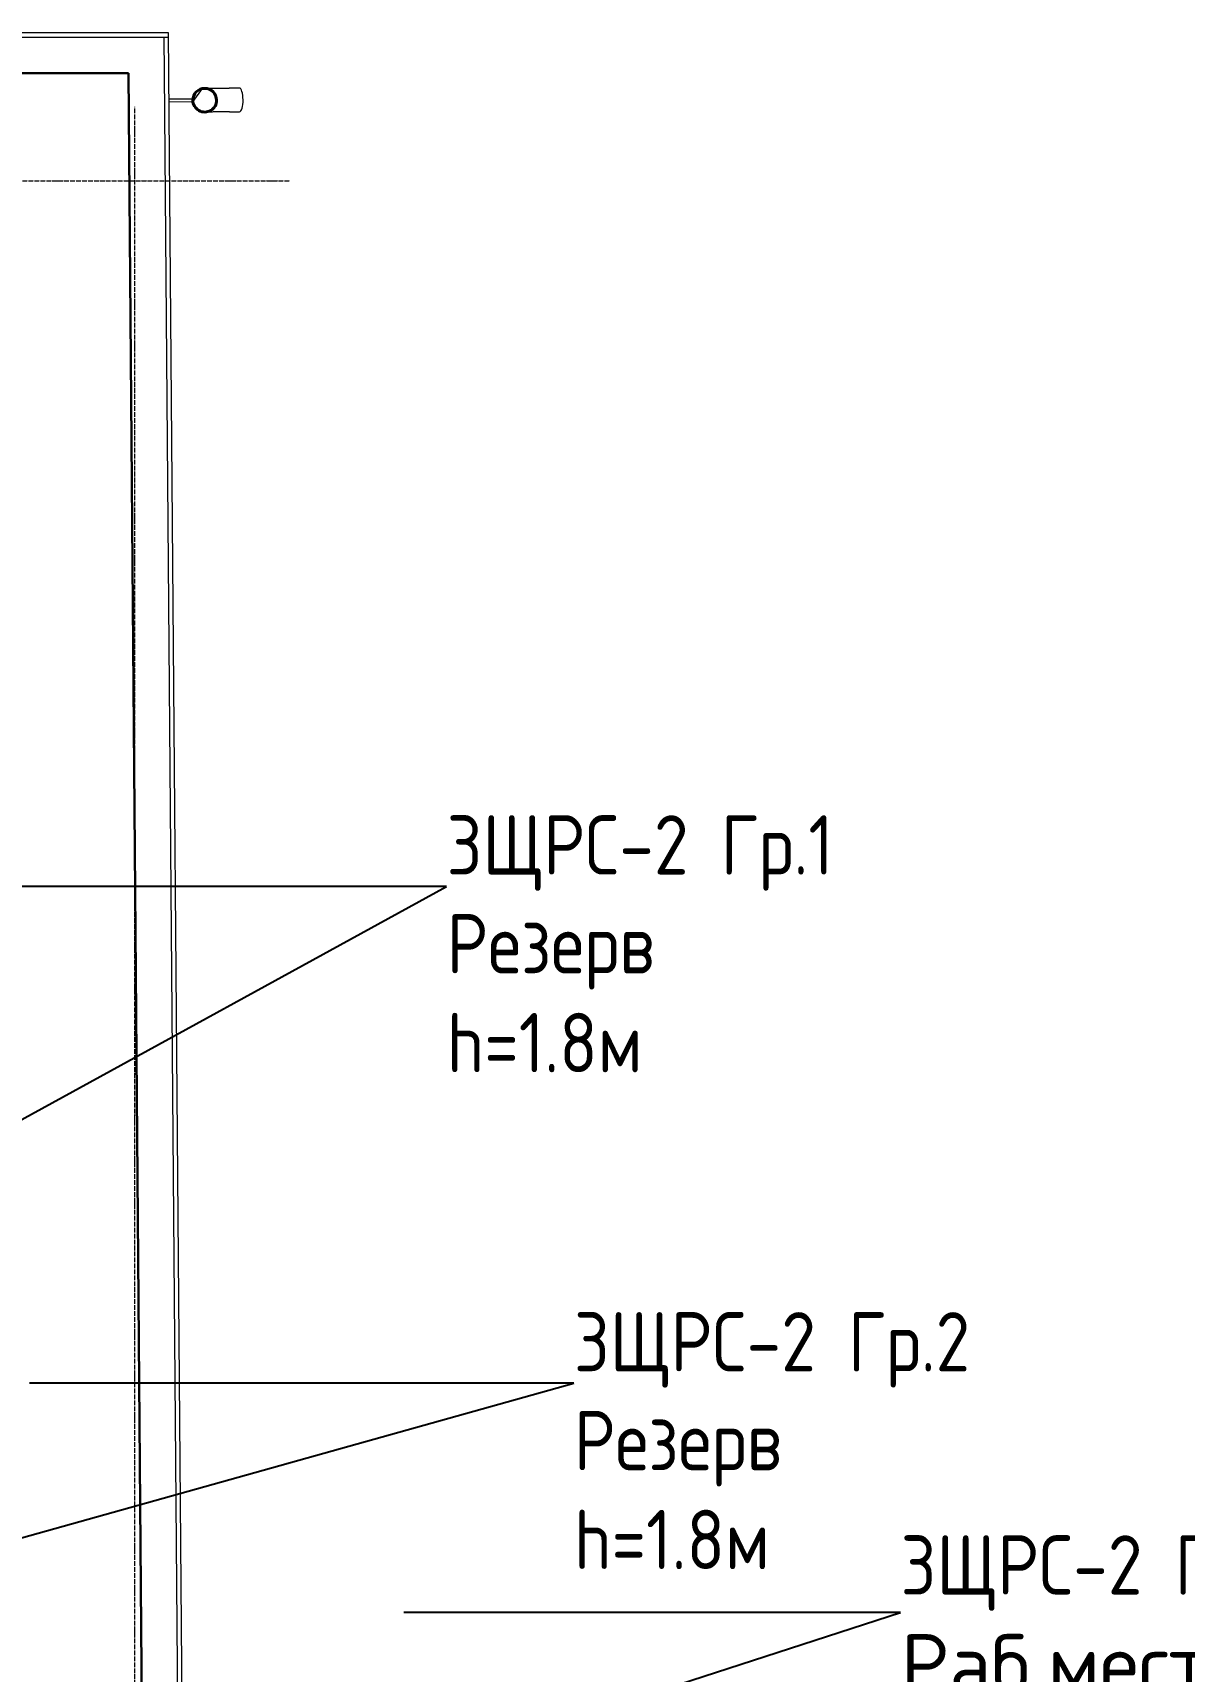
# Model space of a CAD drawing. Header units: millimetres. Extents: x -32 to 417638015, y -35 to 175284279.
# Drawn here: x 417186819 to 417191673, y 175268461 to 175275368 of the extents above; entities that cross this region are included whole.
import ezdxf
from ezdxf import colors
from ezdxf.entities.mleader import LeaderData, LeaderLine
from ezdxf.math import Vec2, Vec3

# ---------------------------------------------------------------- set-up
doc = ezdxf.new("R2010")
doc.units = ezdxf.units.MM
doc.linetypes.add('ADSK_Линия сетки', pattern=[25, 20, -2.5, 0, -2.5])
doc.layers.add('_ЭМ_Надписи', color=7, linetype='Continuous')
for name, color, linetype, lineweight in [('Обобщенные модели', 7, 'Continuous', 18), ('Оси', 253, 'Continuous', 9), ('Стены несущие', 7, 'Continuous', 30), ('Стены отделка', 7, 'Continuous', 30), ('Стены штриховка', 7, 'Continuous', 9), ('ШТРИХОВКА', 252, 'Continuous', 15)]:
    doc.layers.add(name, color=color, linetype=linetype, lineweight=lineweight)
doc.styles.add('ЭОМ', font='isocpeur.ttf', dxfattribs={"width": 0.85, "height": 250})

# ---------------------------------------------------------------- blocks, each defined once
blk = doc.blocks.new('План 3 этажа')
at = {"layer": 'Обобщенные модели', "lineweight": 9}
h = blk.add_hatch(dxfattribs=at)
h.set_pattern_fill('FP_11', color=8, angle=-89.53661812743694, style=0, pattern_type=2)
h.set_pattern_definition([(45.00038187256305, (507.3424901836624, 158.9018919025766), (-106.0667240985826, 106.0653102526701), [])])
h.paths.add_polyline_path([(56141.21880687994, 43494.56800461144), (56163.47017254383, 43494.74796733098), (56183.43987737763, 43504.56461387339), (56197.17267642668, 43522.07363699769), (56201.94862041754, 43543.80715993998), (56196.82177506977, 43565.46059193742), (56182.80757498112, 43582.745205221), (56162.681704352, 43592.23757014801), (56140.43033868812, 43592.05760742845), (56120.46063385433, 43582.24096088607), (56106.72783480528, 43564.73193776176), (56102.54379209827, 43540.49849657928), (56107.07873616216, 43521.34498282201), (56121.09293625085, 43504.06036953844), (56134.86967682435, 43497.56257118534)])
at = {"layer": 'Обобщенные модели', "color": 8}
for p, q in [((56297.69269113367, 43594.58314601622), (56255.18994421654, 43594.23939588245)), ((56101.05269901588, 43547.99130593691), (56001.91472395521, 43547.189506179)), ((56001.99559846726, 43537.18983321868), (56101.13357352794, 43537.9916329766)), ((56255.99868933706, 43494.24266627927), (56298.50143625419, 43494.58641641305))]:
    blk.add_line(p, q, dxfattribs=at)
at = {"layer": 'Обобщенные модели', "color": 8, "flags": 128}
for points in [[(56164.56232691714, 43593.50642547865), (56165.83266632295, 43593.51669962262), (56168.49609028167, 43593.5382406384), (56171.37235767848, 43593.5615030714), (56174.45686709911, 43593.58644970669), (56177.74468398649, 43593.61304063495), (56181.23054853498, 43593.64123331641), (56184.90888410487, 43593.67098264878), (56188.77380614396, 43593.70224103945), (56192.81913160144, 43593.73495848169), (56197.03838881954, 43593.76908263456), (56201.42482788676, 43593.8045589067), (56205.97143143632, 43593.84133054363), (56210.67092587244, 43593.87933871859), (56215.51579300653, 43593.9185226266), (56220.49828208469, 43593.95881958177), (56225.61042218726, 43594.00016511757), (56230.8440349806, 43594.04249308995), (56236.19074780073, 43594.0857357832), (56241.64200704764, 43594.12982401823), (56247.18909186946, 43594.17468726326), (56252.82312811377, 43594.22025374668), (56255.18994421654, 43594.23939588245)], [(56255.99868933706, 43494.24266627927), (56250.3311342609, 43494.19682870507), (56244.74679782936, 43494.15166417961), (56239.25461378945, 43494.1072449565), (56233.86336846402, 43494.063642097), (56228.58168669555, 43494.02092535641), (56223.41801804815, 43493.97916307239), (56218.38062329013, 43493.93842205569), (56213.47756117853, 43493.89876748325), (56208.71667556679, 43493.86026279391), (56204.10558285627, 43493.82296958698), (56199.6516598117, 43493.78694752361), (56195.3620317598, 43493.75225423145), (56191.2435611904, 43493.71894521234), (56187.30283677783, 43493.68707375362), (56183.54616284052, 43493.65669084281), (56179.9795492554, 43493.62784508611), (56176.60870184334, 43493.60058263056), (56173.43901324114, 43493.57494709027), (56170.47555427442, 43493.55097947663), (56167.72306584531, 43493.52871813274), (56165.37107203766, 43493.50969587548)]]:
    blk.add_lwpolyline(points, dxfattribs=at)
at = {"layer": 'Обобщенные модели', "color": 8}
for start, end in [(0.4633818726040215, 180.463381872604), (180.463381872604, 0.4633818726040215)]:
    blk.add_arc((56151.95025561586, 43543.40278737956), 52.00000000000003, start, end, dxfattribs=at)
at = {"layer": 'Обобщенные модели', "color": 8, "lineweight": 40}
for radius, start, end in [(49.99999999999995, 0.4633818726040215, 180.463381872604), (49.99999999999996, 180.463381872604, 0.4633818726040215)]:
    blk.add_arc((56151.95025561588, 43543.40278737966), radius, start, end, dxfattribs=at)
at = {"layer": 'Обобщенные модели', "color": 8}
for major_axis, ratio, start_param, end_param in [((-0.40437256026051, 49.99836480158636), 0.3090169943749481, 4.712388980384695, 6.283185307179597), ((-0.4043725602605876, 49.99836480158634), 0.3090169943749482, 3.141592653589792, 4.712388980384689)]:
    blk.add_ellipse((56298.09706369384, 43544.58478121458), major_axis=major_axis, ratio=ratio, start_param=start_param, end_param=end_param, dxfattribs=at)
at = {"layer": 'Оси', "color": 8, "linetype": 'ADSK_Линия сетки'}
for p, q in [((55856.9080292919, -3523.687778418695), (55856.90802929195, 43515.24606842787)), ((-10051.77423916379, 43203.901810292), (56512.19555426511, 43203.90181029178))]:
    blk.add_line(p, q, dxfattribs=at)
at = {"layer": 'Стены несущие', "color": 8}
for q in [(54740.08052187751, 43657.70702969346), (55891.26952956611, 36207.61828135714)]:
    blk.add_line((55831.01532978809, 43657.70702969346), q, dxfattribs=at)
at = {"layer": 'Стены отделка', "color": 8, "lineweight": 9}
for p, q in [((55999.64597797446, 43827.70702969343), (54740.08052187751, 43827.70702969344)), ((55979.80707818782, 43807.70702969343), (55981.02023554366, 43657.70702969346)), ((56061.26396989153, 36208.99314806203), (55999.64597797446, 43827.70702969343))]:
    blk.add_line(p, q, dxfattribs=at)
at = {"layer": 'Стены штриховка', "color": 8}
for p, q in [((55999.80773228855, 43807.70702969343), (54741.08052187751, 43807.70702969346)), ((55981.02023554366, 43657.70702969346), (56041.2646239709, 36208.83139903792))]:
    blk.add_line(p, q, dxfattribs=at)

msp = doc.modelspace()

# ---------------------------------------------------------------- block references
at = {"layer": 'ШТРИХОВКА'}
msp.add_blockref('План 3 этажа', (417131391.5839376, 175231540.6631508), dxfattribs=at)

# ---------------------------------------------------------------- leaders
at = {"layer": '_ЭМ_Надписи', "color": 7, "ltscale": 5}
ml = msp.add_multileader_mtext('Standard', dxfattribs=at)
ml.set_content('{\\fGOST Common|b0|i0|c204|p34;\\W0.9;\\C256;3ЩРС-2\\fISOCPEUR|b0|i0|c204|p34;\\W0.85; Гр.1 Резерв\\P\\fGOST Common|b0|i0|c0|p34;\\W0.9;h=\\fGOST Common|b0|i0|c204|p34;1\\fGOST Common|b0|i0|c0|p34;.\\fGOST Common|b0|i0|c204|p34;8м}', color=1, style='ЭОМ')
ml.set_leader_properties()
ml.build(insert=Vec2(0, 0))
ml.multileader.update_dxf_attribs({"text_left_attachment_type": 6, "text_right_attachment_type": 6, "dogleg_length": 0, "arrow_head_size": 200})
ctx = ml.context
ctx.base_point, ctx.char_height, ctx.arrow_head_size, ctx.landing_gap_size, ctx.plane_origin = Vec3(417188563.4785715, 175271769.4651788), 250, 200, 0, Vec3(417164232.1718782, 175284958.4374069)
ctx.left_attachment, ctx.right_attachment = 6, 6
notes = []
notes.append((ctx, [(0, (1, 1, 0), (417188563.4785715, 175271769.4651788), (1, 0), 0, [(1, [(417186702.6755062, 175272466.5772184), (417186697.9496331, 175270746.7320376)], 0, [])])]))
ctx.mtext.insert, ctx.mtext.width, ctx.mtext.defined_height, ctx.mtext.flow_direction = Vec3(417188563.4785715, 175272069.4651788), 2273.287500041229, 545.6159617257083, 5
ml = msp.add_multileader_mtext('Standard', dxfattribs=at)
ml.set_content('{\\fGOST Common|b0|i0|c204|p34;\\W0.9;\\C256;3ЩРС-2\\fISOCPEUR|b0|i0|c204|p34;\\W0.85; Гр.2 Резерв\\P\\fGOST Common|b0|i0|c0|p34;\\W0.9;h=\\fGOST Common|b0|i0|c204|p34;1\\fGOST Common|b0|i0|c0|p34;.\\fGOST Common|b0|i0|c204|p34;8м}', color=1, style='ЭОМ')
ml.set_leader_properties()
ml.build(insert=Vec2(0, 0))
ml.multileader.update_dxf_attribs({"text_left_attachment_type": 6, "text_right_attachment_type": 6, "dogleg_length": 0, "arrow_head_size": 200})
ctx = ml.context
ctx.base_point, ctx.char_height, ctx.arrow_head_size, ctx.landing_gap_size, ctx.plane_origin = Vec3(417189100.2263292, 175269674.7456415), 250, 200, 0, Vec3(417157296.9034081, 175284135.4121468)
ctx.left_attachment, ctx.right_attachment = 6, 6
notes.append((ctx, [(0, (1, 1, 0), (417189100.2263292, 175269674.7456415), (1, 0), 0, [(0, [(417183849.5068507, 175268208.6062419)], 0, [])])]))
ctx.mtext.insert, ctx.mtext.width, ctx.mtext.defined_height, ctx.mtext.flow_direction = Vec3(417189100.2263292, 175269974.7456415), 2273.287500041229, 545.6159617257083, 5
ml = msp.add_multileader_mtext('Standard', dxfattribs=at)
ml.set_content('{\\fGOST Common|b0|i0|c0|p34;\\W0.9;\\C256;3\\fGOST Common|b0|i0|c204|p34;ЩРС\\fGOST Common|b0|i0|c0|p34;-2\\fISOCPEUR|b0|i0|c204|p34;\\W0.85; Гр.2\\P\\W1;\\C0;Раб.место учителя, ноутбук}', color=1, style='ЭОМ')
ml.set_leader_properties()
ml.build(insert=Vec2(0, 0))
ml.multileader.update_dxf_attribs({"text_left_attachment_type": 6, "text_right_attachment_type": 6, "dogleg_length": 0, "arrow_head_size": 200})
ctx = ml.context
ctx.base_point, ctx.char_height, ctx.arrow_head_size, ctx.landing_gap_size, ctx.plane_origin = Vec3(417190477.2296618, 175268708.8418771), 250, 200, 0, Vec3(417163836.8588513, 175275912.6765218)
ctx.left_attachment, ctx.right_attachment = 6, 6
notes.append((ctx, [(0, (1, 1, 0), (417190477.2296618, 175268708.8418771), (1, 0), 0, [(0, [(417186447.986477, 175267403.7845551)], 0, [])])]))
ctx.mtext.insert, ctx.mtext.width, ctx.mtext.defined_height, ctx.mtext.flow_direction = Vec3(417190477.2296618, 175269033.8418771), 2073.809115969734, 545.6159617257083, 5
for ctx, leaders in notes:
    for number, flags, end, landing, length, lines in leaders:
        leader = LeaderData()
        leader.index, (leader.has_last_leader_line, leader.has_dogleg_vector, leader.attachment_direction) = number, flags
        leader.last_leader_point, leader.dogleg_vector, leader.dogleg_length = Vec3(end), Vec3(landing), length
        for number, points, colour, breaks in lines:
            line = LeaderLine()
            line.index, line.vertices, line.color, line.breaks = number, Vec3.list(points), colors.encode_raw_color(colour), breaks
            leader.lines.append(line)
        ctx.leaders.append(leader)

doc.saveas('drawing.dxf')
